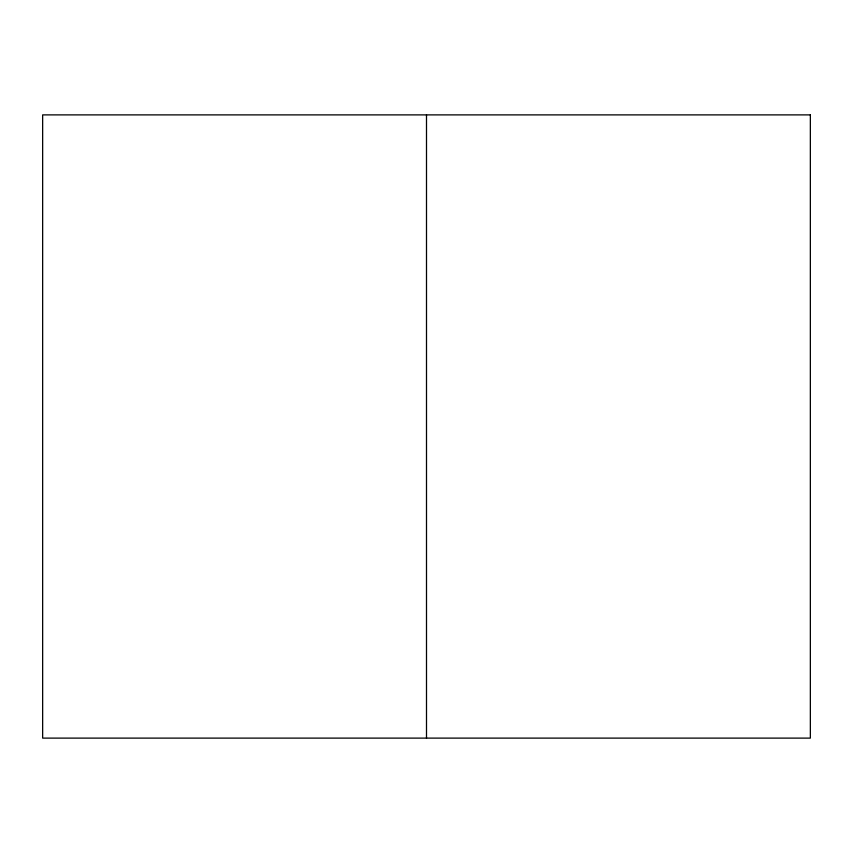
<?xml version="1.0" encoding="UTF-8"?>
<svg xmlns="http://www.w3.org/2000/svg" width="853" height="853" viewBox="0 0 853 853"><rect width="100%" height="100%" fill="white"/><g stroke="black" fill="none" stroke-linecap="round" stroke-linejoin="round"><path stroke-width="1.28" d="M426.5 114.888L426.5 738.112M810.35 114.888L42.65 114.888L42.65 738.112L810.35 738.112L810.35 114.888"/></g></svg>
